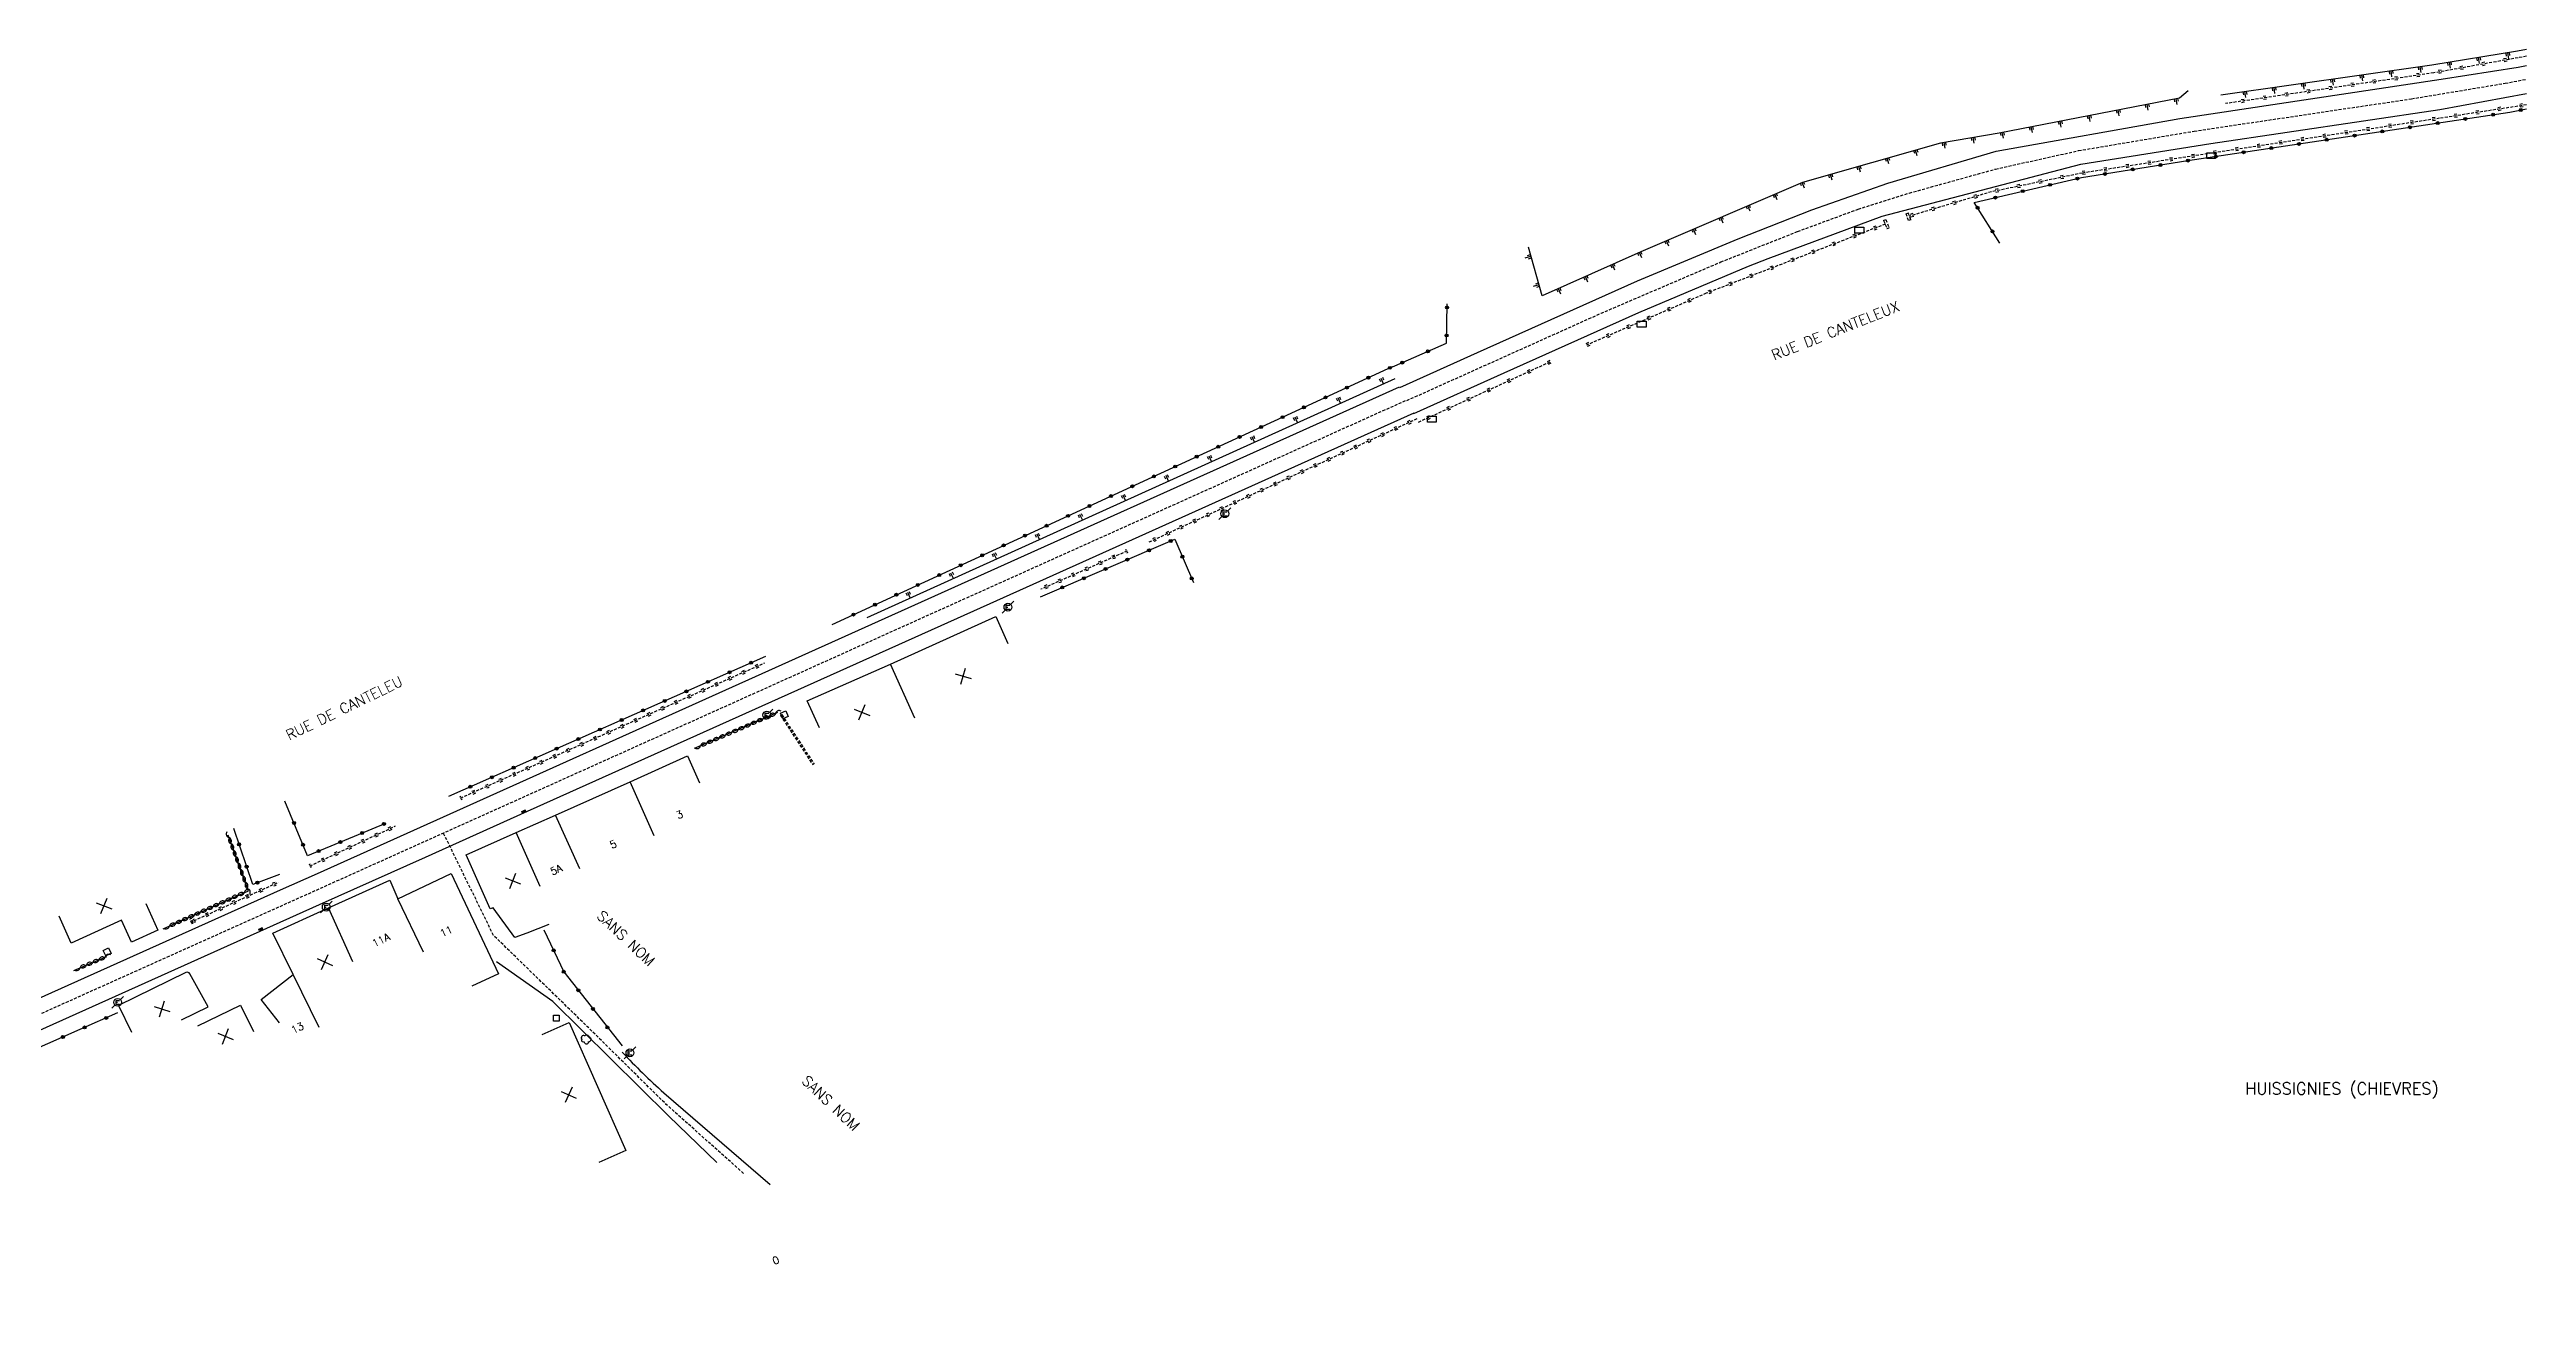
# Model space of a CAD drawing. Header units: millimetres. Extents: x 103999 to 105000, y 137999 to 138988.
# Drawn here: x 104580.5 to 105000, y 138698.7 to 138912.4 of the extents above; entities that cross this region are included whole.
import ezdxf
from ezdxf.enums import TextEntityAlignment as Align

# ---------------------------------------------------------------- set-up
doc = ezdxf.new("R2010")
doc.units = ezdxf.units.MM
doc.linetypes.add('DASHED', pattern=[0.75, 0.5, -0.25])
doc.layers.get('0').update_dxf_attribs({"linetype": 'CONTINUOUS'})
for name, color, linetype in [('W0001', 6, 'DASHED'), ('W0008', 7, 'CONTINUOUS'), ('W0100', 7, 'CONTINUOUS'), ('W0112', 1, 'DASHED'), ('W0211', 2, 'CONTINUOUS'), ('W0220', 5, 'DASHED'), ('W0300', 7, 'CONTINUOUS'), ('W0310', 3, 'CONTINUOUS'), ('W0322', 7, 'CONTINUOUS'), ('W0400', 7, 'CONTINUOUS'), ('W0471', 7, 'CONTINUOUS'), ('W0980', 7, 'CONTINUOUS'), ('W0989', 7, 'CONTINUOUS'), ('W0991', 7, 'CONTINUOUS'), ('W1102', 7, 'CONTINUOUS'), ('W1471', 7, 'CONTINUOUS')]:
    doc.layers.add(name, color=color, linetype=linetype)
doc.styles.get("Standard").update_dxf_attribs({"font": 'romans.shx', "width": 0.85})

# ---------------------------------------------------------------- blocks, each defined once
blk = doc.blocks.new('T1471')
at = {"color": 0, "linetype": 'Continuous', "flags": 128}
blk.add_lwpolyline([(-0.75, -0.5), (-0.75, 0.5), (0.75, 0.5), (0.75, -0.5), (-0.75, -0.5)], dxfattribs=at)
blk = doc.blocks.new('t322o')
at = {"color": 0, "linetype": 'Continuous'}
for radius in [0.25, 0.15]:
    blk.add_circle((0, 0), radius, dxfattribs=at)
blk = doc.blocks.new('t220o')
at = {"color": 0, "linetype": 'Continuous'}
for p, q in [((-0.25, 0.25), (0.25, 0.25)), ((-0.25, -0.25), (0.25, -0.25))]:
    blk.add_line(p, q, dxfattribs=at)
blk = doc.blocks.new('t211o')
at = {"color": 0, "linetype": 'Continuous'}
for p, q in [((-0.29, 0.5), (-0.29, 0)), ((0, 1), (0, 0)), ((0.29, 0.5), (0.29, 0))]:
    blk.add_line(p, q, dxfattribs=at)
blk = doc.blocks.new('t112o')
at = {"color": 0, "linetype": 'Continuous'}
for p, q in [((-0.5, 0.5), (0.5, 0.5)), ((-0.5, -0.5), (-0.5, 0.5)), ((0.5, 0.5), (0.5, -0.5)), ((0.5, -0.5), (-0.5, -0.5))]:
    blk.add_line(p, q, dxfattribs=at)
blk = doc.blocks.new('T300')
for p, q in [((-0.8, 0.51), (-0.86, 0.34)), ((-0.86, 0.34), (-0.86, 0.17)), ((-0.86, 0.17), (-0.74, 0.06)), ((-0.69, 0.63), (-0.8, 0.51)), ((-0.8, -0.06), (-0.74, 0.06)), ((-0.74, 0.06), (-0.69, 0.11)), ((-0.57, 0.69), (-0.69, 0.63)), ((-0.46, 0.69), (-0.57, 0.69)), ((-0.29, 0.63), (-0.46, 0.69)), ((-0.29, 0.63), (-0.17, 0.74)), ((-0.23, 0.57), (-0.29, 0.63)), ((-0.17, 0.74), (-0.06, 0.8)), ((-0.06, 0.8), (0.06, 0.8)), ((0.06, 0.8), (0.23, 0.74)), ((0.23, 0.74), (0.34, 0.63)), ((0.34, 0.63), (0.4, 0.51)), ((0.46, 0.46), (0.34, 0.46)), ((0.4, 0.51), (0.4, 0.46)), ((0.57, 0.4), (0.46, 0.46)), ((0.57, 0.4), (0.69, 0.29)), ((0.69, 0.29), (0.74, 0.17)), ((0.74, 0.06), (0.69, -0.17)), ((0.74, 0.17), (0.74, 0.06)), ((-0.8, -0.17), (-0.8, -0.06)), ((-0.8, -0.23), (-0.8, -0.17)), ((-0.74, -0.34), (-0.8, -0.23)), ((-0.69, -0.4), (-0.74, -0.34)), ((-0.51, -0.46), (-0.69, -0.4)), ((-0.4, -0.46), (-0.51, -0.46)), ((-0.4, -0.46), (-0.34, -0.46)), ((-0.34, -0.46), (-0.34, -0.4)), ((-0.34, -0.51), (-0.34, -0.46)), ((-0.29, -0.63), (-0.34, -0.51)), ((-0.17, -0.74), (-0.29, -0.63)), ((-0.06, -0.8), (-0.17, -0.74)), ((0.06, -0.8), (-0.06, -0.8)), ((0.17, -0.74), (0.06, -0.8)), ((0.23, -0.69), (0.17, -0.74)), ((0.29, -0.46), (0.23, -0.46)), ((0.29, -0.63), (0.23, -0.69)), ((0.46, -0.4), (0.29, -0.46)), ((0.34, -0.51), (0.29, -0.63)), ((0.34, -0.51), (0.34, -0.46)), ((0.57, -0.34), (0.46, -0.4)), ((0.63, -0.29), (0.57, -0.34)), ((0.69, -0.17), (0.63, -0.29))]:
    blk.add_line(p, q)
blk = doc.blocks.new('T471')
for p, q in [((-0.333334, 0.333334), (-0.333334, -0.333334)), ((-0.333334, 0.333334), (0.333334, 0.333334)), ((-0.333334, 0), (0, 0)), ((0.500001, 0.500001), (1.000002, 1.000002)), ((-0.500001, -0.500001), (-1.000002, -1.000002)), ((-0.333334, -0.333334), (0.333334, -0.333334))]:
    blk.add_line(p, q)
blk.add_ellipse((0, 0), major_axis=(0.471405, 0.471405), ratio=1, start_param=5.4977871438, end_param=11.780972451)
blk = doc.blocks.new('T400')
for p, q in [((-0.15, 0.3), (0.15, 0.3)), ((-0.15, -0.25), (-0.15, 0.3)), ((-0.15, 0.15), (0.15, 0.15)), ((-0.15, 0), (0.15, 0)), ((0.15, 0.3), (0.15, -0.25)), ((-0.15, -0.15), (0.15, -0.15)), ((-0.15, -0.25), (-0.15, -0.3)), ((-0.15, -0.3), (0.15, -0.3)), ((0.15, -0.3), (0.15, -0.25))]:
    blk.add_line(p, q)
blk = doc.blocks.new('t991o')
at = {"color": 0, "linetype": 'Continuous'}
for p, q in [((-1, 1), (1, -1)), ((-1, -1), (1, 1))]:
    blk.add_line(p, q, dxfattribs=at)
blk = doc.blocks.new('t310o')
at = {"color": 0, "linetype": 'Continuous'}
for centre, start, end in [((-0.5, 0.38), 216.8699, 323.1304), ((0.5, -0.37), 36.8699, 143.1303)]:
    blk.add_arc(centre, 0.625, start, end, dxfattribs=at)

msp = doc.modelspace()

# ---------------------------------------------------------------- linework, layer by layer
at = {"layer": 'W0001'}
msp.add_lwpolyline([(104810.38, 138852.91), (104843.27, 138867.69), (104863.55, 138876.38), (104876.55, 138881.54), (104886.82, 138885.33), (104895.47, 138888.06), (104910.09, 138892.13), (104924.15, 138895.25), (104943.71, 138898.55), (104980.52, 138904.03), (104996.4, 138906.67), (105000, 138907.36)], dxfattribs=at)
at = {"layer": 'W0001', "flags": 128}
for points in [[(104470.35, 138698.7), (104478.35, 138703.84), (104544.52, 138733.52), (104626.01, 138770.09), (104810.34, 138852.98)], [(104698.03, 138721.92), (104684.94, 138733.61), (104671.61, 138746.77), (104655.68, 138762.27), (104649.78, 138774.32), (104647.19, 138779.61)]]:
    msp.add_lwpolyline(points, dxfattribs=at)
at = {"layer": 'W0008'}
for points in [[(104809.18, 138855.12), (104822.36, 138861.05), (104849.42, 138873.2), (104866.49, 138880.31), (104878.96, 138885.22), (104891.82, 138889.74), (104910.18, 138895.15), (104941.3, 138900.71), (104985.58, 138907.33), (104998.57, 138909.4), (105000, 138909.7)], [(104811.57, 138850.7), (104826.83, 138857.58), (104849.67, 138867.79), (104868.24, 138875.65), (104871.57, 138876.97), (104890.88, 138884.16), (104924.52, 138892.93), (104946.56, 138896.48), (104985.32, 138902.2), (105000, 138904.93)]]:
    msp.add_lwpolyline(points, dxfattribs=at)
at = {"layer": 'W0008', "flags": 128}
for points in [[(104543.72, 138735.91), (104619.61, 138769.96), (104625.86, 138772.76), (104809.14, 138855.2)], [(104811.55, 138850.75), (104739.74, 138818.44), (104661.39, 138783.27), (104644.09, 138775.45), (104626.17, 138767.42), (104545.31, 138731.13)], [(104693.52, 138723.79), (104685.37, 138731.65), (104665.73, 138751.06), (104656.21, 138757.79)]]:
    msp.add_lwpolyline(points, dxfattribs=at)
msp.add_lwpolyline([(104677.48, 138742.48, 0.0243), (104684.52, 138735.58), (104702.54, 138720.05)], format="xyb", dxfattribs=at)
at = {"layer": 'W0100', "flags": 128}
for points in [[(104710.88, 138797.43), (104708.83, 138801.99), (104722.94, 138808.22), (104740.75, 138816.32), (104742.79, 138811.75)], [(104665.03, 138764.12), (104661.31, 138762.66), (104659.29, 138761.88), (104655.6, 138766.96), (104655.14, 138766.75), (104651.05, 138775.89), (104659.5, 138779.68), (104666.19, 138782.66), (104678.82, 138788.27), (104688.54, 138792.69), (104690.58, 138788.12)], [(104619.42, 138747.46), (104616.35, 138751.41), (104621.77, 138755.63), (104618.33, 138762.64), (104627.74, 138766.92), (104638.14, 138771.6), (104639.5, 138768.47), (104648.51, 138772.76), (104656.52, 138755.77), (104652, 138753.64)], [(104596.78, 138767.69), (104598.85, 138763.14), (104594.36, 138761.09), (104592.65, 138764.83), (104584.17, 138760.96), (104582.09, 138765.5)], [(104605.61, 138746.92), (104612.8, 138750.45), (104615, 138745.96)], [(104663.9, 138745.49), (104668.47, 138747.52), (104678.08, 138725.8), (104673.5, 138723.78)]]:
    msp.add_lwpolyline(points, dxfattribs=at)
msp.add_lwpolyline([(104602.84, 138747.95), (104607.33, 138750.15), (104604.23, 138755.75, 0.3444), (104603.58, 138755.98), (104592.18, 138750.38), (104594.38, 138745.89)], format="xyb", dxfattribs=at)
at = {"layer": 'W0112'}
for p, q in [((104704.29, 138799.53), (104704.5, 138799.67)), ((104704.29, 138799.53), (104709.77, 138791.16)), ((104704.5, 138799.67), (104709.98, 138791.3)), ((104604.5, 138765.11), (104604.27, 138765.02)), ((104604.57, 138764.26), (104604.27, 138765.02)), ((104604.8, 138764.35), (104604.5, 138765.11)), ((104604.57, 138764.26), (104604.8, 138764.35))]:
    msp.add_line(p, q, dxfattribs=at)
for points in [[(104891.12, 138883.41), (104891.49, 138883.56), (104892.07, 138882.16), (104891.7, 138882.01), (104891.7, 138882.01), (104891.7, 138882.01), (104891.7, 138882.01), (104891.7, 138882.01), (104891.7, 138882.01), (104891.7, 138882.01), (104891.7, 138882.01), (104891.7, 138882.01), (104891.7, 138882.01), (104891.7, 138882.01), (104891.7, 138882.01), (104891.7, 138882.01), (104891.7, 138882.01), (104891.7, 138882.01), (104891.7, 138882.01), (104891.7, 138882.01), (104891.7, 138882.01), (104891.7, 138882.01), (104891.7, 138882.01), (104891.7, 138882.01), (104891.7, 138882.01), (104891.7, 138882.01), (104891.7, 138882.01), (104891.7, 138882.01), (104891.7, 138882.01), (104891.7, 138882.01), (104891.7, 138882.01), (104891.7, 138882.01), (104891.7, 138882.01), (104891.7, 138882.01), (104891.7, 138882.01), (104891.7, 138882.01), (104891.7, 138882.01), (104891.7, 138882.01), (104891.7, 138882.01), (104891.7, 138882.01), (104891.7, 138882.01), (104891.7, 138882.01), (104891.7, 138882.01), (104891.7, 138882.01), (104891.7, 138882.01), (104891.7, 138882.01), (104891.7, 138882.01), (104891.7, 138882.01), (104891.7, 138882.01), (104891.7, 138882.01), (104891.7, 138882.01), (104891.7, 138882.01), (104891.7, 138882.01), (104891.7, 138882.01), (104891.7, 138882.01), (104891.7, 138882.01), (104891.7, 138882.01), (104891.7, 138882.01), (104891.7, 138882.01), (104891.7, 138882.01), (104891.7, 138882.01), (104891.7, 138882.01), (104891.7, 138882.01), (104891.7, 138882.01), (104891.7, 138882.01), (104891.7, 138882.01), (104891.7, 138882.01), (104891.7, 138882.01), (104891.7, 138882.01), (104891.7, 138882.01), (104891.7, 138882.01), (104891.7, 138882.01), (104891.7, 138882.01), (104891.7, 138882.01), (104891.7, 138882.01), (104891.7, 138882.01), (104891.7, 138882.01), (104891.7, 138882.01), (104891.7, 138882.01), (104891.7, 138882.01), (104891.7, 138882.01), (104891.7, 138882.01), (104891.7, 138882.01), (104891.7, 138882.01), (104891.7, 138882.01), (104891.7, 138882.01), (104891.7, 138882.01), (104891.7, 138882.01), (104891.7, 138882.01), (104891.7, 138882.01), (104891.7, 138882.01), (104891.7, 138882.01), (104891.7, 138882.01), (104891.7, 138882.01), (104891.7, 138882.01), (104891.7, 138882.01), (104891.7, 138882.01), (104891.7, 138882.01), (104891.7, 138882.01), (104891.7, 138882.01), (104891.7, 138882.01), (104891.7, 138882.01), (104891.7, 138882.01), (104891.7, 138882.01), (104891.7, 138882.01), (104891.7, 138882.01), (104891.7, 138882.01), (104891.7, 138882.01), (104891.7, 138882.01), (104891.7, 138882.01), (104891.7, 138882.01), (104891.7, 138882.01), (104891.7, 138882.01), (104891.7, 138882.01), (104891.7, 138882.01), (104891.7, 138882.01), (104891.7, 138882.01), (104891.7, 138882.01), (104891.7, 138882.01), (104891.7, 138882.01)], [(104891.12, 138883.41), (104891.7, 138882.01), (104891.7, 138882.01), (104891.7, 138882.01), (104891.7, 138882.01), (104891.7, 138882.01), (104891.7, 138882.01), (104891.7, 138882.01), (104891.7, 138882.01), (104891.7, 138882.01), (104891.7, 138882.01), (104891.7, 138882.01), (104891.7, 138882.01), (104891.7, 138882.01), (104891.7, 138882.01), (104891.7, 138882.01), (104891.7, 138882.01), (104891.7, 138882.01), (104891.7, 138882.01), (104891.7, 138882.01), (104891.7, 138882.01), (104891.7, 138882.01), (104891.7, 138882.01), (104891.7, 138882.01), (104891.7, 138882.01), (104891.7, 138882.01), (104891.7, 138882.01), (104891.7, 138882.01), (104891.7, 138882.01), (104891.7, 138882.01), (104891.7, 138882.01), (104891.7, 138882.01), (104891.7, 138882.01), (104891.7, 138882.01), (104891.7, 138882.01), (104891.7, 138882.01), (104891.7, 138882.01), (104891.7, 138882.01), (104891.7, 138882.01), (104891.7, 138882.01), (104891.7, 138882.01), (104891.7, 138882.01), (104891.7, 138882.01), (104891.7, 138882.01), (104891.7, 138882.01), (104891.7, 138882.01), (104891.7, 138882.01), (104891.7, 138882.01), (104891.7, 138882.01), (104891.7, 138882.01), (104891.7, 138882.01), (104891.7, 138882.01), (104891.7, 138882.01), (104891.7, 138882.01), (104891.7, 138882.01), (104891.7, 138882.01), (104891.7, 138882.01), (104891.7, 138882.01), (104891.7, 138882.01), (104891.7, 138882.01), (104891.7, 138882.01), (104891.7, 138882.01), (104891.7, 138882.01), (104891.7, 138882.01), (104891.7, 138882.01), (104891.7, 138882.01), (104891.7, 138882.01), (104891.7, 138882.01), (104891.7, 138882.01), (104891.7, 138882.01), (104891.7, 138882.01), (104891.7, 138882.01), (104891.7, 138882.01), (104891.7, 138882.01), (104891.7, 138882.01), (104891.7, 138882.01), (104891.7, 138882.01), (104891.7, 138882.01), (104891.7, 138882.01), (104891.7, 138882.01), (104891.7, 138882.01), (104891.7, 138882.01), (104891.7, 138882.01), (104891.7, 138882.01), (104891.7, 138882.01), (104891.7, 138882.01), (104891.7, 138882.01), (104891.7, 138882.01), (104891.7, 138882.01), (104891.7, 138882.01), (104891.7, 138882.01), (104891.7, 138882.01), (104891.7, 138882.01), (104891.7, 138882.01), (104891.7, 138882.01), (104891.7, 138882.01), (104891.7, 138882.01), (104891.7, 138882.01), (104891.7, 138882.01), (104891.7, 138882.01), (104891.7, 138882.01), (104891.7, 138882.01), (104891.7, 138882.01), (104891.7, 138882.01), (104891.7, 138882.01), (104891.7, 138882.01), (104891.7, 138882.01), (104891.7, 138882.01), (104891.7, 138882.01), (104891.7, 138882.01), (104891.7, 138882.01), (104891.7, 138882.01), (104891.7, 138882.01), (104891.7, 138882.01), (104891.7, 138882.01), (104891.7, 138882.01), (104891.7, 138882.01), (104891.7, 138882.01), (104891.7, 138882.01), (104891.7, 138882.01)], [(104895.72, 138883.54), (104895.35, 138883.4), (104894.93, 138884.55), (104895.31, 138884.69), (104895.31, 138884.69), (104895.31, 138884.69), (104895.31, 138884.69), (104895.31, 138884.69), (104895.31, 138884.69), (104895.31, 138884.69), (104895.31, 138884.69), (104895.31, 138884.69), (104895.31, 138884.69), (104895.31, 138884.69), (104895.31, 138884.69), (104895.31, 138884.69), (104895.31, 138884.69), (104895.31, 138884.69), (104895.31, 138884.69), (104895.31, 138884.69), (104895.31, 138884.69), (104895.31, 138884.69), (104895.31, 138884.69), (104895.31, 138884.69), (104895.31, 138884.69), (104895.31, 138884.69), (104895.31, 138884.69), (104895.31, 138884.69), (104895.31, 138884.69), (104895.31, 138884.69), (104895.31, 138884.69), (104895.31, 138884.69), (104895.31, 138884.69), (104895.31, 138884.69), (104895.31, 138884.69), (104895.31, 138884.69), (104895.31, 138884.69), (104895.31, 138884.69), (104895.31, 138884.69), (104895.31, 138884.69), (104895.31, 138884.69), (104895.31, 138884.69), (104895.31, 138884.69), (104895.31, 138884.69), (104895.31, 138884.69), (104895.31, 138884.69), (104895.31, 138884.69), (104895.31, 138884.69), (104895.31, 138884.69), (104895.31, 138884.69), (104895.31, 138884.69), (104895.31, 138884.69), (104895.31, 138884.69), (104895.31, 138884.69), (104895.31, 138884.69), (104895.31, 138884.69), (104895.31, 138884.69), (104895.31, 138884.69), (104895.31, 138884.69), (104895.31, 138884.69), (104895.31, 138884.69), (104895.31, 138884.69), (104895.31, 138884.69), (104895.31, 138884.69), (104895.31, 138884.69), (104895.31, 138884.69), (104895.31, 138884.69), (104895.31, 138884.69), (104895.31, 138884.69), (104895.31, 138884.69), (104895.31, 138884.69), (104895.31, 138884.69), (104895.31, 138884.69), (104895.31, 138884.69), (104895.31, 138884.69), (104895.31, 138884.69), (104895.31, 138884.69), (104895.31, 138884.69), (104895.31, 138884.69), (104895.31, 138884.69), (104895.31, 138884.69), (104895.31, 138884.69), (104895.31, 138884.69), (104895.31, 138884.69), (104895.31, 138884.69), (104895.31, 138884.69), (104895.31, 138884.69), (104895.31, 138884.69), (104895.31, 138884.69), (104895.31, 138884.69), (104895.31, 138884.69), (104895.31, 138884.69), (104895.31, 138884.69), (104895.31, 138884.69), (104895.31, 138884.69), (104895.31, 138884.69), (104895.31, 138884.69), (104895.31, 138884.69), (104895.31, 138884.69), (104895.31, 138884.69), (104895.31, 138884.69), (104895.31, 138884.69), (104895.31, 138884.69), (104895.31, 138884.69), (104895.31, 138884.69), (104895.31, 138884.69), (104895.31, 138884.69), (104895.31, 138884.69), (104895.31, 138884.69), (104895.31, 138884.69), (104895.31, 138884.69), (104895.31, 138884.69), (104895.31, 138884.69), (104895.31, 138884.69), (104895.31, 138884.69), (104895.31, 138884.69), (104895.31, 138884.69), (104895.31, 138884.69), (104895.31, 138884.69), (104895.31, 138884.69)], [(104895.72, 138883.54), (104895.31, 138884.69), (104895.31, 138884.69), (104895.31, 138884.69), (104895.31, 138884.69), (104895.31, 138884.69), (104895.31, 138884.69), (104895.31, 138884.69), (104895.31, 138884.69), (104895.31, 138884.69), (104895.31, 138884.69), (104895.31, 138884.69), (104895.31, 138884.69), (104895.31, 138884.69), (104895.31, 138884.69), (104895.31, 138884.69), (104895.31, 138884.69), (104895.31, 138884.69), (104895.31, 138884.69), (104895.31, 138884.69), (104895.31, 138884.69), (104895.31, 138884.69), (104895.31, 138884.69), (104895.31, 138884.69), (104895.31, 138884.69), (104895.31, 138884.69), (104895.31, 138884.69), (104895.31, 138884.69), (104895.31, 138884.69), (104895.31, 138884.69), (104895.31, 138884.69), (104895.31, 138884.69), (104895.31, 138884.69), (104895.31, 138884.69), (104895.31, 138884.69), (104895.31, 138884.69), (104895.31, 138884.69), (104895.31, 138884.69), (104895.31, 138884.69), (104895.31, 138884.69), (104895.31, 138884.69), (104895.31, 138884.69), (104895.31, 138884.69), (104895.31, 138884.69), (104895.31, 138884.69), (104895.31, 138884.69), (104895.31, 138884.69), (104895.31, 138884.69), (104895.31, 138884.69), (104895.31, 138884.69), (104895.31, 138884.69), (104895.31, 138884.69), (104895.31, 138884.69), (104895.31, 138884.69), (104895.31, 138884.69), (104895.31, 138884.69), (104895.31, 138884.69), (104895.31, 138884.69), (104895.31, 138884.69), (104895.31, 138884.69), (104895.31, 138884.69), (104895.31, 138884.69), (104895.31, 138884.69), (104895.31, 138884.69), (104895.31, 138884.69), (104895.31, 138884.69), (104895.31, 138884.69), (104895.31, 138884.69), (104895.31, 138884.69), (104895.31, 138884.69), (104895.31, 138884.69), (104895.31, 138884.69), (104895.31, 138884.69), (104895.31, 138884.69), (104895.31, 138884.69), (104895.31, 138884.69), (104895.31, 138884.69), (104895.31, 138884.69), (104895.31, 138884.69), (104895.31, 138884.69), (104895.31, 138884.69), (104895.31, 138884.69), (104895.31, 138884.69), (104895.31, 138884.69), (104895.31, 138884.69), (104895.31, 138884.69), (104895.31, 138884.69), (104895.31, 138884.69), (104895.31, 138884.69), (104895.31, 138884.69), (104895.31, 138884.69), (104895.31, 138884.69), (104895.31, 138884.69), (104895.31, 138884.69), (104895.31, 138884.69), (104895.31, 138884.69), (104895.31, 138884.69), (104895.31, 138884.69), (104895.31, 138884.69), (104895.31, 138884.69), (104895.31, 138884.69), (104895.31, 138884.69), (104895.31, 138884.69), (104895.31, 138884.69), (104895.31, 138884.69), (104895.31, 138884.69), (104895.31, 138884.69), (104895.31, 138884.69), (104895.31, 138884.69), (104895.31, 138884.69), (104895.31, 138884.69), (104895.31, 138884.69), (104895.31, 138884.69), (104895.31, 138884.69), (104895.31, 138884.69), (104895.31, 138884.69), (104895.31, 138884.69), (104895.31, 138884.69), (104895.31, 138884.69), (104895.31, 138884.69)]]:
    msp.add_lwpolyline(points, dxfattribs=at)
at = {"layer": 'W0211'}
msp.add_line((104718.99, 138816.16), (104808.37, 138856.62), dxfattribs=at)
for points in [[(105000, 138912.38), (104998.51, 138912.08), (104983.97, 138909.75), (104948.26, 138904.66)], [(104942.72, 138905.36), (104941.25, 138904.16), (104910.69, 138898.23), (104900.73, 138896.52), (104877.37, 138889.85), (104849.98, 138878.08), (104833.31, 138870.63), (104830.96, 138878.88)]]:
    msp.add_lwpolyline(points, dxfattribs=at)
at = {"layer": 'W0220'}
for p, q in [((104812.36, 138849.25), (104834.71, 138859.5)), ((104812.07, 138849.79), (104766.48, 138828.8)), ((104808.38, 138848.37), (104808.15, 138848.26)), ((104808.59, 138847.92), (104808.36, 138847.81)), ((104808.61, 138848.47), (104808.38, 138848.37)), ((104808.82, 138848.02), (104808.59, 138847.92)), ((104810.65, 138849.41), (104810.42, 138849.31)), ((104810.86, 138848.96), (104810.63, 138848.86)), ((104810.88, 138849.52), (104810.65, 138849.41)), ((104811.09, 138849.07), (104810.86, 138848.96)), ((104799.3, 138844.19), (104799.07, 138844.08)), ((104799.51, 138843.73), (104799.28, 138843.63)), ((104799.52, 138844.29), (104799.3, 138844.19)), ((104799.73, 138843.84), (104799.51, 138843.73)), ((104801.57, 138845.23), (104801.34, 138845.13)), ((104801.78, 138844.78), (104801.55, 138844.67)), ((104801.8, 138845.34), (104801.57, 138845.23)), ((104802, 138844.88), (104801.78, 138844.78)), ((104803.84, 138846.28), (104803.61, 138846.17)), ((104804.05, 138845.82), (104803.82, 138845.72)), ((104804.07, 138846.38), (104803.84, 138846.28)), ((104804.28, 138845.93), (104804.05, 138845.82)), ((104806.11, 138847.32), (104805.88, 138847.22)), ((104806.32, 138846.87), (104806.09, 138846.76)), ((104806.34, 138847.43), (104806.11, 138847.32)), ((104806.55, 138846.97), (104806.32, 138846.87)), ((104790.21, 138840), (104789.99, 138839.9)), ((104790.42, 138839.55), (104790.2, 138839.45)), ((104790.44, 138840.11), (104790.21, 138840)), ((104790.65, 138839.65), (104790.42, 138839.55)), ((104792.48, 138841.05), (104792.26, 138840.95)), ((104792.69, 138840.6), (104792.47, 138840.49)), ((104792.71, 138841.15), (104792.48, 138841.05)), ((104792.92, 138840.7), (104792.69, 138840.6)), ((104794.76, 138842.1), (104794.53, 138841.99)), ((104794.96, 138841.64), (104794.74, 138841.54)), ((104794.98, 138842.2), (104794.76, 138842.1)), ((104795.19, 138841.75), (104794.96, 138841.64)), ((104797.03, 138843.14), (104796.8, 138843.04)), ((104797.24, 138842.69), (104797.01, 138842.58)), ((104797.25, 138843.25), (104797.03, 138843.14)), ((104797.46, 138842.79), (104797.24, 138842.69)), ((104781.13, 138835.82), (104780.9, 138835.72)), ((104781.34, 138835.37), (104781.11, 138835.26)), ((104781.36, 138835.93), (104781.13, 138835.82)), ((104781.57, 138835.47), (104781.34, 138835.37)), ((104783.4, 138836.87), (104783.17, 138836.76)), ((104783.61, 138836.41), (104783.38, 138836.31)), ((104783.63, 138836.97), (104783.4, 138836.87)), ((104783.84, 138836.52), (104783.61, 138836.41)), ((104785.67, 138837.91), (104785.45, 138837.81)), ((104785.88, 138837.46), (104785.65, 138837.35)), ((104785.9, 138838.02), (104785.67, 138837.91)), ((104786.11, 138837.56), (104785.88, 138837.46)), ((104787.94, 138838.96), (104787.72, 138838.85)), ((104788.15, 138838.5), (104787.93, 138838.4)), ((104788.17, 138839.06), (104787.94, 138838.96)), ((104788.38, 138838.61), (104788.15, 138838.5)), ((104772.05, 138831.64), (104771.82, 138831.54)), ((104772.26, 138831.19), (104772.03, 138831.08)), ((104772.27, 138831.74), (104772.05, 138831.64)), ((104772.48, 138831.29), (104772.26, 138831.19)), ((104774.32, 138832.69), (104774.09, 138832.58)), ((104774.53, 138832.23), (104774.3, 138832.13)), ((104774.55, 138832.79), (104774.32, 138832.69)), ((104774.75, 138832.34), (104774.53, 138832.23)), ((104776.59, 138833.73), (104776.36, 138833.63)), ((104776.8, 138833.28), (104776.57, 138833.17)), ((104776.82, 138833.84), (104776.59, 138833.73)), ((104777.03, 138833.38), (104776.8, 138833.28)), ((104778.86, 138834.78), (104778.63, 138834.67)), ((104779.07, 138834.32), (104778.84, 138834.22)), ((104779.09, 138834.88), (104778.86, 138834.78)), ((104779.3, 138834.43), (104779.07, 138834.32)), ((104762.99, 138827.39), (104748.39, 138820.91)), ((104760.84, 138826.71), (104760.61, 138826.61)), ((104762.89, 138827.62), (104762.66, 138827.52)), ((104763.1, 138827.16), (104762.87, 138827.06)), ((104767.51, 138829.55), (104767.28, 138829.44)), ((104767.71, 138829.09), (104767.49, 138828.99)), ((104767.73, 138829.65), (104767.51, 138829.55)), ((104767.94, 138829.2), (104767.71, 138829.09)), ((104769.78, 138830.59), (104769.55, 138830.49)), ((104769.99, 138830.14), (104769.76, 138830.04)), ((104770, 138830.7), (104769.78, 138830.59)), ((104770.21, 138830.24), (104769.99, 138830.14)), ((104751.47, 138822.55), (104751.24, 138822.45)), ((104751.7, 138822.65), (104751.47, 138822.55)), ((104753.75, 138823.57), (104753.52, 138823.46)), ((104753.95, 138823.11), (104753.73, 138823.01)), ((104753.98, 138823.67), (104753.75, 138823.57)), ((104754.18, 138823.21), (104753.95, 138823.11)), ((104756.04, 138824.58), (104755.81, 138824.48)), ((104756.24, 138824.12), (104756.01, 138824.02)), ((104756.27, 138824.68), (104756.04, 138824.58)), ((104756.47, 138824.22), (104756.24, 138824.12)), ((104758.32, 138825.59), (104758.09, 138825.49)), ((104758.52, 138825.14), (104758.3, 138825.03)), ((104758.55, 138825.69), (104758.32, 138825.59)), ((104758.75, 138825.24), (104758.52, 138825.14)), ((104760.61, 138826.61), (104760.38, 138826.51)), ((104760.81, 138826.15), (104760.58, 138826.05)), ((104761.04, 138826.25), (104760.81, 138826.15)), ((104749.18, 138821.54), (104748.95, 138821.44)), ((104749.38, 138821.08), (104749.16, 138820.98)), ((104749.41, 138821.64), (104749.18, 138821.54)), ((104749.61, 138821.18), (104749.38, 138821.08)), ((104751.67, 138822.09), (104751.44, 138821.99)), ((104751.9, 138822.2), (104751.67, 138822.09)), ((104650.07, 138785.54), (104701.66, 138808.47)), ((104695.43, 138805.98), (104695.66, 138806.08)), ((104695.66, 138806.08), (104695.89, 138806.18)), ((104697.72, 138806.99), (104697.95, 138807.09)), ((104697.92, 138806.54), (104698.15, 138806.64)), ((104697.95, 138807.09), (104698.17, 138807.2)), ((104698.15, 138806.64), (104698.38, 138806.74)), ((104700, 138808.01), (104700.23, 138808.11)), ((104700.2, 138807.55), (104700.43, 138807.65)), ((104700.23, 138808.11), (104700.46, 138808.21)), ((104700.43, 138807.65), (104700.66, 138807.75)), ((104686.3, 138801.91), (104686.52, 138802.02)), ((104686.5, 138801.46), (104686.73, 138801.56)), ((104686.52, 138802.02), (104686.75, 138802.12)), ((104686.73, 138801.56), (104686.96, 138801.66)), ((104688.58, 138802.93), (104688.81, 138803.03)), ((104688.78, 138802.47), (104689.01, 138802.57)), ((104688.81, 138803.03), (104689.04, 138803.13)), ((104689.01, 138802.57), (104689.24, 138802.68)), ((104690.86, 138803.95), (104691.09, 138804.05)), ((104691.07, 138803.49), (104691.3, 138803.59)), ((104691.09, 138804.05), (104691.32, 138804.15)), ((104691.3, 138803.59), (104691.52, 138803.69)), ((104693.15, 138804.96), (104693.38, 138805.06)), ((104693.35, 138804.5), (104693.58, 138804.61)), ((104693.38, 138805.06), (104693.61, 138805.16)), ((104693.58, 138804.61), (104693.81, 138804.71)), ((104695.64, 138805.52), (104695.86, 138805.62)), ((104695.86, 138805.62), (104696.09, 138805.72)), ((104677.16, 138797.85), (104677.39, 138797.95)), ((104677.36, 138797.39), (104677.59, 138797.5)), ((104677.39, 138797.95), (104677.61, 138798.05)), ((104677.59, 138797.5), (104677.82, 138797.6)), ((104679.44, 138798.87), (104679.67, 138798.97)), ((104679.65, 138798.41), (104679.87, 138798.51)), ((104679.67, 138798.97), (104679.9, 138799.07)), ((104679.87, 138798.51), (104680.1, 138798.61)), ((104681.73, 138799.88), (104681.96, 138799.98)), ((104681.93, 138799.43), (104682.16, 138799.53)), ((104681.96, 138799.98), (104682.18, 138800.09)), ((104682.16, 138799.53), (104682.39, 138799.63)), ((104684.01, 138800.9), (104684.24, 138801)), ((104684.21, 138800.44), (104684.44, 138800.54)), ((104684.24, 138801), (104684.47, 138801.1)), ((104684.44, 138800.54), (104684.67, 138800.64)), ((104668.02, 138793.79), (104668.25, 138793.89)), ((104668.22, 138793.33), (104668.45, 138793.43)), ((104668.25, 138793.89), (104668.48, 138793.99)), ((104668.45, 138793.43), (104668.68, 138793.54)), ((104670.3, 138794.8), (104670.53, 138794.91)), ((104670.51, 138794.35), (104670.74, 138794.45)), ((104670.53, 138794.91), (104670.76, 138795.01)), ((104670.74, 138794.45), (104670.96, 138794.55)), ((104672.59, 138795.82), (104672.82, 138795.92)), ((104672.79, 138795.36), (104673.02, 138795.46)), ((104672.82, 138795.92), (104673.05, 138796.02)), ((104673.02, 138795.46), (104673.25, 138795.57)), ((104674.87, 138796.84), (104675.1, 138796.94)), ((104675.08, 138796.38), (104675.3, 138796.48)), ((104675.1, 138796.94), (104675.33, 138797.04)), ((104675.3, 138796.48), (104675.53, 138796.58)), ((104658.88, 138789.73), (104659.11, 138789.83)), ((104659.09, 138789.27), (104659.31, 138789.37)), ((104659.11, 138789.83), (104659.34, 138789.93)), ((104659.31, 138789.37), (104659.54, 138789.47)), ((104661.17, 138790.74), (104661.4, 138790.84)), ((104661.37, 138790.29), (104661.6, 138790.39)), ((104661.4, 138790.84), (104661.62, 138790.95)), ((104661.6, 138790.39), (104661.83, 138790.49)), ((104663.45, 138791.76), (104663.68, 138791.86)), ((104663.65, 138791.3), (104663.88, 138791.4)), ((104663.68, 138791.86), (104663.91, 138791.96)), ((104663.88, 138791.4), (104664.11, 138791.5)), ((104665.74, 138792.77), (104665.96, 138792.87)), ((104665.94, 138792.32), (104666.17, 138792.42)), ((104665.96, 138792.87), (104666.19, 138792.98)), ((104666.17, 138792.42), (104666.4, 138792.52)), ((104649.97, 138785.77), (104650.2, 138785.87)), ((104650.18, 138785.31), (104650.4, 138785.41)), ((104652.03, 138786.68), (104652.26, 138786.78)), ((104652.23, 138786.22), (104652.46, 138786.32)), ((104652.26, 138786.78), (104652.49, 138786.88)), ((104652.46, 138786.32), (104652.69, 138786.43)), ((104654.31, 138787.7), (104654.54, 138787.8)), ((104654.52, 138787.24), (104654.75, 138787.34)), ((104654.54, 138787.8), (104654.77, 138787.9)), ((104654.75, 138787.34), (104654.97, 138787.44)), ((104656.6, 138788.71), (104656.83, 138788.81)), ((104656.8, 138788.25), (104657.03, 138788.36)), ((104656.83, 138788.81), (104657.05, 138788.91)), ((104657.03, 138788.36), (104657.26, 138788.46)), ((104624.56, 138774.03), (104639.09, 138780.81)), ((104637.82, 138780.5), (104638.05, 138780.6)), ((104638.05, 138780.6), (104638.27, 138780.71)), ((104628.76, 138776.27), (104628.99, 138776.37)), ((104628.99, 138776.37), (104629.21, 138776.48)), ((104631.02, 138777.32), (104631.25, 138777.43)), ((104631.24, 138776.87), (104631.46, 138776.98)), ((104631.25, 138777.43), (104631.48, 138777.54)), ((104631.46, 138776.98), (104631.69, 138777.08)), ((104633.29, 138778.38), (104633.52, 138778.49)), ((104633.5, 138777.93), (104633.73, 138778.03)), ((104633.52, 138778.49), (104633.74, 138778.59)), ((104633.73, 138778.03), (104633.95, 138778.14)), ((104635.56, 138779.44), (104635.78, 138779.54)), ((104635.77, 138778.98), (104635.99, 138779.09)), ((104635.78, 138779.54), (104636.01, 138779.65)), ((104635.99, 138779.09), (104636.22, 138779.2)), ((104638.03, 138780.04), (104638.26, 138780.15)), ((104638.26, 138780.15), (104638.49, 138780.25)), ((104624.45, 138774.26), (104624.68, 138774.36)), ((104624.67, 138773.81), (104624.89, 138773.91)), ((104626.49, 138775.21), (104626.72, 138775.32)), ((104626.71, 138774.76), (104626.93, 138774.86)), ((104626.72, 138775.32), (104626.95, 138775.42)), ((104626.93, 138774.86), (104627.16, 138774.97)), ((104628.97, 138775.81), (104629.2, 138775.92)), ((104629.2, 138775.92), (104629.42, 138776.03)), ((104604.93, 138764.75), (104619.27, 138771.28)), ((104611.42, 138767.99), (104611.65, 138768.09)), ((104611.65, 138768.09), (104611.88, 138768.19)), ((104613.7, 138769.02), (104613.93, 138769.12)), ((104613.91, 138768.57), (104614.13, 138768.67)), ((104613.93, 138769.12), (104614.16, 138769.23)), ((104614.13, 138768.67), (104614.36, 138768.77)), ((104615.98, 138770.06), (104616.2, 138770.16)), ((104616.18, 138769.6), (104616.41, 138769.71)), ((104616.2, 138770.16), (104616.43, 138770.26)), ((104616.41, 138769.71), (104616.64, 138769.81)), ((104618.25, 138771.09), (104618.48, 138771.2)), ((104618.46, 138770.64), (104618.69, 138770.74)), ((104618.48, 138771.2), (104618.71, 138771.3)), ((104618.69, 138770.74), (104618.91, 138770.85)), ((104604.83, 138764.98), (104605.05, 138765.08)), ((104605.03, 138764.53), (104605.26, 138764.63)), ((104606.87, 138765.91), (104607.1, 138766.02)), ((104607.08, 138765.46), (104607.31, 138765.56)), ((104607.1, 138766.02), (104607.33, 138766.12)), ((104607.31, 138765.56), (104607.54, 138765.67)), ((104609.15, 138766.95), (104609.38, 138767.05)), ((104609.36, 138766.49), (104609.58, 138766.6)), ((104609.38, 138767.05), (104609.6, 138767.16)), ((104609.58, 138766.6), (104609.81, 138766.7)), ((104611.63, 138767.53), (104611.86, 138767.63)), ((104611.86, 138767.63), (104612.09, 138767.74))]:
    msp.add_line(p, q, dxfattribs=at)
for points in [[(105000, 138911.25), (104998.59, 138910.98), (104984.29, 138908.42), (104949.03, 138903.22)], [(105000, 138903), (104985.29, 138900.73), (104924.79, 138891.45), (104909.38, 138888.27), (104895.49, 138884.14)], [(104891.41, 138882.79), (104861.07, 138871.07), (104840.81, 138862.3)]]:
    msp.add_lwpolyline(points, dxfattribs=at)
at = {"layer": 'W0310'}
for p, q in [((104703.75, 138800.01), (104689.69, 138793.93)), ((104584.61, 138756.33), (104590.21, 138758.7))]:
    msp.add_line(p, q, dxfattribs=at)
at = {"layer": 'W0310', "flags": 128}
msp.add_lwpolyline([(104599.75, 138763.36), (104614.17, 138769.84), (104610.72, 138779.23)], dxfattribs=at)
at = {"layer": 'W0322'}
for p, q in [((104713.01, 138814.96), (104807.92, 138858.64)), ((104648.09, 138785.83), (104701.81, 138809.57))]:
    msp.add_line(p, q, dxfattribs=at)
for points in [[(104910.83, 138879.54), (104906.47, 138886.48), (104924.64, 138890.68), (104942.63, 138893.55), (104997.18, 138901.76), (105000, 138902.32)], [(104807.42, 138858.39), (104817.08, 138862.6), (104817.19, 138869.3)]]:
    msp.add_lwpolyline(points, dxfattribs=at)
at = {"layer": 'W0322', "flags": 128}
for points in [[(104748.32, 138819.64), (104771.09, 138829.4), (104774.24, 138822.05)], [(104637.37, 138781.25), (104624.2, 138775.77), (104620.36, 138785.01)], [(104619.43, 138772.56), (104614.9, 138770.91), (104611.67, 138780.37)], [(104664.21, 138763.23), (104667.59, 138756.08), (104677.45, 138743.52)], [(104592, 138749.13), (104585.59, 138746.29), (104551.67, 138731.29), (104553.43, 138721.45)]]:
    msp.add_lwpolyline(points, dxfattribs=at)
at = {"layer": 'W1102'}
for p, q in [((104727.04, 138799.09), (104722.94, 138808.22)), ((104682.9, 138779.14), (104678.82, 138788.27)), ((104670.28, 138773.53), (104666.19, 138782.66)), ((104663.59, 138770.55), (104659.5, 138779.68)), ((104643.8, 138759.44), (104639.5, 138768.47)), ((104631.85, 138757.8), (104627.74, 138766.92)), ((104626.17, 138746.65), (104621.77, 138755.63))]:
    msp.add_line(p, q, dxfattribs=at)

# ---------------------------------------------------------------- block references
at = {"layer": 'W0112'}
for p, rotation in [((104704.93, 138799.64), 202.9931), ((104590.24, 138759.47), 24.3411)]:
    msp.add_blockref('t112o', p, dxfattribs=dict(at, rotation=rotation))
msp.add_blockref('t112o', (104666.32, 138748.23), dxfattribs=at)
at = {"layer": 'W0211'}
for p, rotation in [((104991.89, 138911.02), 189.1199734768699), ((104996.83, 138911.81), 189.1199734768699), ((104962.21, 138906.65), 188.1077273965339), ((104967.16, 138907.35), 188.1077273965339), ((104972.12, 138908.06), 188.1077273965339), ((104977.07, 138908.76), 188.1077273965339), ((104982.01, 138909.47), 188.1077273965339), ((104986.96, 138910.23), 189.1199734768699), ((104935.75, 138903.09), 190.9734296045779), ((104940.66, 138904.04), 190.9734296045779), ((104952.32, 138905.24), 188.1077273965339), ((104957.26, 138905.94), 188.1077273965339), ((104911.21, 138898.33), 190.9734296045779), ((104916.12, 138899.28), 190.9734296045779), ((104921.03, 138900.23), 190.9734296045779), ((104925.94, 138901.19), 190.9734296045779), ((104930.85, 138902.14), 190.9734296045779), ((104891.73, 138893.95), 195.9340715308275), ((104896.53, 138895.33), 195.9340715308275), ((104901.36, 138896.63), 189.7206286714883), ((104906.29, 138897.48), 189.7206286714883), ((104877.3, 138889.83), 203.272790740352), ((104882.11, 138891.21), 195.9340715308275), ((104886.92, 138892.58), 195.9340715308275), ((104868.12, 138885.88), 203.272790740352), ((104872.71, 138887.85), 203.272790740352), ((104858.93, 138881.92), 203.272790740352), ((104863.53, 138883.9), 203.272790740352), ((104831.39, 138877.35), 105.8785857688812), ((104849.75, 138877.97), 204.0724196363396), ((104854.34, 138879.95), 203.272790740352), ((104840.62, 138873.89), 204.0724196363396), ((104845.18, 138875.93), 204.0724196363396), ((104832.76, 138872.55), 105.8785857688812), ((104836.05, 138871.85), 204.0724196363396), ((104806.03, 138856.66), 204.3559465078296), ((104798.74, 138853.36), 204.3559465078296), ((104791.45, 138850.06), 204.3559465078296), ((104776.88, 138843.47), 204.3559465078296), ((104784.17, 138846.77), 204.3559465078296), ((104769.59, 138840.17), 204.3559465078296), ((104762.3, 138836.87), 204.3559465078296), ((104755.01, 138833.57), 204.3559465078296), ((104740.44, 138826.97), 204.3559465078296), ((104747.73, 138830.27), 204.3559465078296), ((104733.15, 138823.67), 204.3559465078296), ((104725.86, 138820.37), 204.3559465078296)]:
    msp.add_blockref('t211o', p, dxfattribs=dict(at, rotation=rotation))
at = {"layer": 'W0220'}
for p, rotation in [((104996.42, 138910.59), 190.1269417049824), ((104970.51, 138906.39), 188.4021503665435), ((104974.22, 138906.94), 188.4021503665435), ((104977.93, 138907.48), 188.4021503665435), ((104981.64, 138908.03), 188.4021503665435), ((104985.34, 138908.61), 190.1269417049824), ((104989.03, 138909.27), 190.1269417049824), ((104992.73, 138909.93), 190.1269417049824), ((104951.96, 138903.65), 188.4021503665435), ((104955.67, 138904.2), 188.4021503665435), ((104959.38, 138904.74), 188.4021503665435), ((104963.09, 138905.29), 188.4021503665435), ((104966.8, 138905.84), 188.4021503665435), ((104995.43, 138902.3), 188.7731409599315), ((104999.14, 138902.87), 188.7731409599315), ((104965.78, 138897.74), 188.7162016460268), ((104969.49, 138898.31), 188.7162016460268), ((104973.2, 138898.88), 188.7162016460268), ((104976.9, 138899.45), 188.7162016460268), ((104980.61, 138900.01), 188.7162016460268), ((104984.32, 138900.58), 188.7162016460268), ((104988.02, 138901.15), 188.7731409599315), ((104991.73, 138901.72), 188.7731409599315), ((104939.84, 138893.76), 188.7162016460268), ((104943.54, 138894.33), 188.7162016460268), ((104947.25, 138894.9), 188.7162016460268), ((104950.96, 138895.47), 188.7162016460268), ((104954.66, 138896.04), 188.7162016460268), ((104958.37, 138896.6), 188.7162016460268), ((104962.07, 138897.17), 188.7162016460268), ((104917.66, 138889.98), 191.6833239036882), ((104921.33, 138890.74), 191.6833239036882), ((104925.01, 138891.49), 188.7162016460268), ((104928.71, 138892.06), 188.7162016460268), ((104932.42, 138892.63), 188.7162016460268), ((104936.13, 138893.19), 188.7162016460268), ((104899.51, 138885.34), 196.5568501933457), ((104903.11, 138886.4), 196.5568501933457), ((104906.7, 138887.47), 196.5568501933457), ((104910.32, 138888.46), 191.6833239036882), ((104913.99, 138889.22), 191.6833239036882), ((104889.66, 138882.11), 201.1204543282852), ((104895.92, 138884.27), 196.5568501933457), ((104879.16, 138878.06), 201.1204543282852), ((104882.66, 138879.41), 201.1204543282852), ((104886.16, 138880.76), 201.1204543282852), ((104865.17, 138872.65), 201.1204543282852), ((104868.67, 138874.01), 201.1204543282852), ((104872.17, 138875.36), 201.1204543282852), ((104875.66, 138876.71), 201.1204543282852), ((104854.78, 138868.35), 203.4207365395586), ((104858.22, 138869.84), 203.4207365395586), ((104861.67, 138871.3), 201.1204543282852), ((104847.9, 138865.37), 203.4207365395586), ((104851.34, 138866.86), 203.4207365395586), ((104841.02, 138862.38), 203.4207365395586), ((104844.46, 138863.88), 203.4207365395586), ((104827.7, 138856.28), 24.63482282920798), ((104831.11, 138857.85), 24.63482282920798), ((104834.51, 138859.41), 24.63482282920798), ((104817.47, 138851.59), 24.63482282920798), ((104820.88, 138853.16), 24.63482282920798), ((104824.29, 138854.72), 24.63482282920798), ((104814.06, 138850.03), 24.63482282920798)]:
    msp.add_blockref('t220o', p, dxfattribs=dict(at, rotation=rotation))
at = {"layer": 'W0300'}
msp.add_blockref('T300', (104671.41, 138744.61), dxfattribs=at)
at = {"layer": 'W0310'}
for p, rotation in [((104697.11, 138797.14), 203.3794399887626), ((104698.17, 138797.6), 203.3794399887626), ((104699.23, 138798.06), 203.3794399887626), ((104700.29, 138798.52), 203.3794399887626), ((104701.35, 138798.97), 203.3794399887626), ((104702.41, 138799.43), 203.3794399887626), ((104703.47, 138799.89), 203.3794399887626), ((104690.75, 138794.39), 203.3794399887626), ((104691.81, 138794.85), 203.3794399887626), ((104692.87, 138795.31), 203.3794399887626), ((104693.93, 138795.77), 203.3794399887626), ((104694.99, 138796.22), 203.3794399887626), ((104696.05, 138796.68), 203.3794399887626), ((104610.86, 138778.85), 110.1921771181506), ((104611.26, 138777.77), 110.1921771181506), ((104611.65, 138776.68), 110.1921771181506), ((104612.05, 138775.6), 110.1921771181506), ((104612.45, 138774.52), 110.1921771181506), ((104612.85, 138773.43), 110.1921771181506), ((104613.25, 138772.35), 110.1921771181506), ((104613.65, 138771.26), 110.1921771181506), ((104609.23, 138767.62), 24.19309881121853), ((104610.28, 138768.1), 24.19309881121853), ((104611.34, 138768.57), 24.19309881121853), ((104612.39, 138769.04), 24.19309881121853), ((104613.44, 138769.52), 24.19309881121853), ((104614.05, 138770.18), 110.1921771181506), ((104600.8, 138763.84), 24.19309881121853), ((104601.85, 138764.31), 24.19309881121853), ((104602.91, 138764.78), 24.19309881121853), ((104603.96, 138765.26), 24.19309881121853), ((104605.01, 138765.73), 24.19309881121853), ((104606.07, 138766.2), 24.19309881121853), ((104607.12, 138766.68), 24.19309881121853), ((104608.18, 138767.15), 24.19309881121853), ((104585.67, 138756.78), 22.92329677865954), ((104586.73, 138757.23), 22.92329677865954), ((104587.8, 138757.68), 22.92329677865954), ((104588.86, 138758.13), 22.92329677865954), ((104589.92, 138758.58), 22.92329677865954)]:
    msp.add_blockref('t310o', p, dxfattribs=dict(at, rotation=rotation))
at = {"layer": 'W0322'}
for p, rotation in [((104999.04, 138902.13), 11.30407210521509), ((104970.88, 138897.8), 8.563720797622048), ((104975.57, 138898.51), 8.563720797622048), ((104980.27, 138899.21), 8.563720797622048), ((104984.97, 138899.92), 8.563720797622048), ((104989.66, 138900.63), 8.563720797622048), ((104994.36, 138901.34), 8.563720797622048), ((104942.69, 138893.56), 8.563720797622048), ((104947.39, 138894.26), 8.563720797622048), ((104952.09, 138894.97), 8.563720797622048), ((104956.78, 138895.68), 8.563720797622048), ((104961.48, 138896.39), 8.563720797622048), ((104966.18, 138897.09), 8.563720797622048), ((104919.31, 138889.45), 13.02141391806846), ((104923.94, 138890.52), 13.02141391806846), ((104928.62, 138891.31), 9.059705742017535), ((104933.31, 138892.06), 9.059705742017535), ((104938, 138892.81), 9.059705742017535), ((104907.03, 138885.57), 122.1766263529065), ((104910.05, 138887.3), 13.02141391806846), ((104914.68, 138888.38), 13.02141391806846), ((104909.56, 138881.55), 122.1766263529065), ((104817.18, 138868.68), 89.04292678954036), ((104813.95, 138861.23), 23.56185242920319), ((104817.1, 138863.93), 89.04292678954036), ((104803.85, 138856.77), 24.7137047700036), ((104807.49, 138858.44), 24.7137047700036), ((104809.6, 138859.33), 23.56185242920319), ((104792.95, 138851.75), 24.7137047700036), ((104796.59, 138853.42), 24.7137047700036), ((104800.22, 138855.1), 24.7137047700036), ((104785.68, 138848.41), 24.7137047700036), ((104789.32, 138850.08), 24.7137047700036), ((104774.78, 138843.39), 24.7137047700036), ((104778.42, 138845.06), 24.7137047700036), ((104782.05, 138846.73), 24.7137047700036), ((104767.52, 138840.04), 24.7137047700036), ((104771.15, 138841.72), 24.7137047700036), ((104756.62, 138835.03), 24.7137047700036), ((104760.25, 138836.7), 24.7137047700036), ((104763.88, 138838.37), 24.7137047700036), ((104749.35, 138831.68), 24.7137047700036), ((104752.98, 138833.36), 24.7137047700036), ((104738.45, 138826.67), 24.7137047700036), ((104742.08, 138828.34), 24.7137047700036), ((104745.71, 138830.01), 24.7137047700036), ((104766.7, 138827.52), 23.19688995827566), ((104770.38, 138829.1), 23.19688995827566), ((104772.36, 138826.44), 293.1965216122082), ((104731.18, 138823.32), 24.7137047700036), ((104734.81, 138824.99), 24.7137047700036), ((104755.67, 138822.79), 23.19688995827566), ((104759.35, 138824.37), 23.19688995827566), ((104763.03, 138825.94), 23.19688995827566), ((104773.94, 138822.76), 293.1965216122082), ((104720.28, 138818.3), 24.7137047700036), ((104723.91, 138819.98), 24.7137047700036), ((104727.55, 138821.65), 24.7137047700036), ((104752, 138821.22), 23.19688995827566), ((104716.65, 138816.63), 24.7137047700036), ((104695.66, 138806.85), 23.83532042740216), ((104699.31, 138808.46), 23.83532042740216), ((104684.68, 138802), 23.83532042740216), ((104688.34, 138803.61), 23.83532042740216), ((104692, 138805.23), 23.83532042740216), ((104673.7, 138797.15), 23.83532042740216), ((104677.36, 138798.76), 23.83532042740216), ((104681.02, 138800.38), 23.83532042740216), ((104666.38, 138793.92), 23.83532042740216), ((104670.04, 138795.53), 23.83532042740216), ((104655.41, 138789.07), 23.83532042740216), ((104659.07, 138790.68), 23.83532042740216), ((104662.73, 138792.3), 23.83532042740216), ((104651.75, 138787.45), 23.83532042740216), ((104621.9, 138781.31), 112.5982249569515), ((104637.13, 138781.15), 202.5982293325558), ((104612.58, 138777.69), 108.8473266537733), ((104623.43, 138777.62), 112.5982249569515), ((104626.05, 138776.54), 202.5982293325558), ((104629.74, 138778.08), 202.5982293325558), ((104633.43, 138779.62), 202.5982293325558), ((104613.87, 138773.91), 108.8473266537733), ((104615.68, 138771.19), 200.0688682631698), ((104665.87, 138759.72), 295.2760293744348), ((104667.58, 138756.1), 295.2760293744348), ((104670.04, 138752.96), 308.1495316119708), ((104586.42, 138746.66), 203.8597872163792), ((104590.08, 138748.28), 203.8597872163792), ((104672.51, 138749.81), 308.1495316119708), ((104674.98, 138746.67), 308.1495316119708), ((104582.76, 138745.05), 203.8601670400538)]:
    msp.add_blockref('t322o', p, dxfattribs=dict(at, rotation=rotation))
at = {"layer": 'W0400', "rotation": 114.2492}
for p in [(104660.81, 138783.26), (104616.28, 138763.31)]:
    msp.add_blockref('T400', p, dxfattribs=at)
at = {"layer": 'W0471'}
for p in [(104779.54, 138833.72), (104742.81, 138817.88), (104701.97, 138799.59), (104627.36, 138767.06), (104592.02, 138750.92), (104678.79, 138742.36)]:
    msp.add_blockref('T471', p, dxfattribs=at)
at = {"layer": 'W0991'}
for p, rotation in [((104735.22, 138806.19), 28.35754729141209), ((104718.09, 138800.08), 22.49657290064218), ((104658.95, 138771.5), 23.93698199785437), ((104589.71, 138767.27), 23.30360612726855), ((104627.12, 138757.76), 20.86792877604097), ((104599.53, 138749.81), 27.35070260440775), ((104610.28, 138745.16), 23.65294229144159), ((104668.41, 138735.24), 291.0778074236212)]:
    msp.add_blockref('t991o', p, dxfattribs=dict(at, rotation=rotation))
at = {"layer": 'W1471'}
for p in [(104946.59, 138894.39), (104887.01, 138881.77), (104850.15, 138865.85), (104814.6, 138849.73)]:
    msp.add_blockref('T1471', p, dxfattribs=at)

# ---------------------------------------------------------------- texts
at = {"layer": 'W0980'}
msp.add_text('HUISSIGNIES (CHIEVRES)', height=2, dxfattribs=at).set_placement((104968.74, 138736.17), align=Align.MIDDLE)
at = {"layer": 'W0989'}
for s, rotation, p in [('RUE DE CANTELEUX', 21.6559, (104882.98, 138864.75)), ('RUE DE CANTELEU', 25.917, (104630.4, 138800.77)), ('SANS NOM', 316.5867, (104678.09, 138761.77)), ('SANS NOM', 316.5867, (104712.79, 138733.83))]:
    msp.add_text(s, height=1.75, rotation=rotation, dxfattribs=at).set_placement(p, align=Align.MIDDLE)
at = {"layer": 'W0991'}
for s, rotation, p in [('3', 24.4387, (104687.19, 138782.74)), ('5', 23.9627, (104675.96, 138777.7)), ('5A', 23.9785, (104666.3, 138773.4)), ('11A', 25.3748, (104636.61, 138761.49)), ('11', 25.3748, (104647.66, 138762.94)), ('13', 25.3748, (104622.47, 138746.57)), ('0', 21.9399, (104703.49, 138707.21))]:
    msp.add_text(s, height=1.25, rotation=rotation, dxfattribs=at).set_placement(p, align=Align.MIDDLE)

doc.saveas('drawing.dxf')
